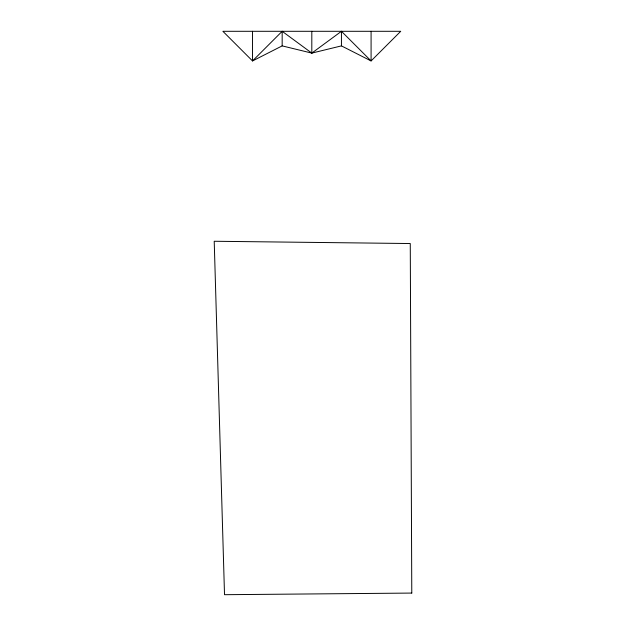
<?xml version="1.0" encoding="UTF-8"?>
<svg xmlns="http://www.w3.org/2000/svg" width="626" height="626" viewBox="0 0 626 626"><rect width="100%" height="100%" fill="white"/><g stroke="black" fill="none" stroke-linecap="round" stroke-linejoin="round"><path stroke-width="0.94" d="M371.085 31.3L371.085 60.941L341.444 31.3L311.811 53.1L282.17 31.3L252.528 60.941L222.887 31.3L400.726 31.3L371.085 60.941L341.444 45.886L311.811 53.1L282.17 45.886L252.528 60.941L252.528 31.3M341.444 31.3L341.444 45.886M311.811 31.3L311.811 53.1M282.17 31.3L282.17 45.886M411.783 593.072L224.515 594.7L214.217 241.26L410.265 243.537L411.783 593.072"/></g></svg>
